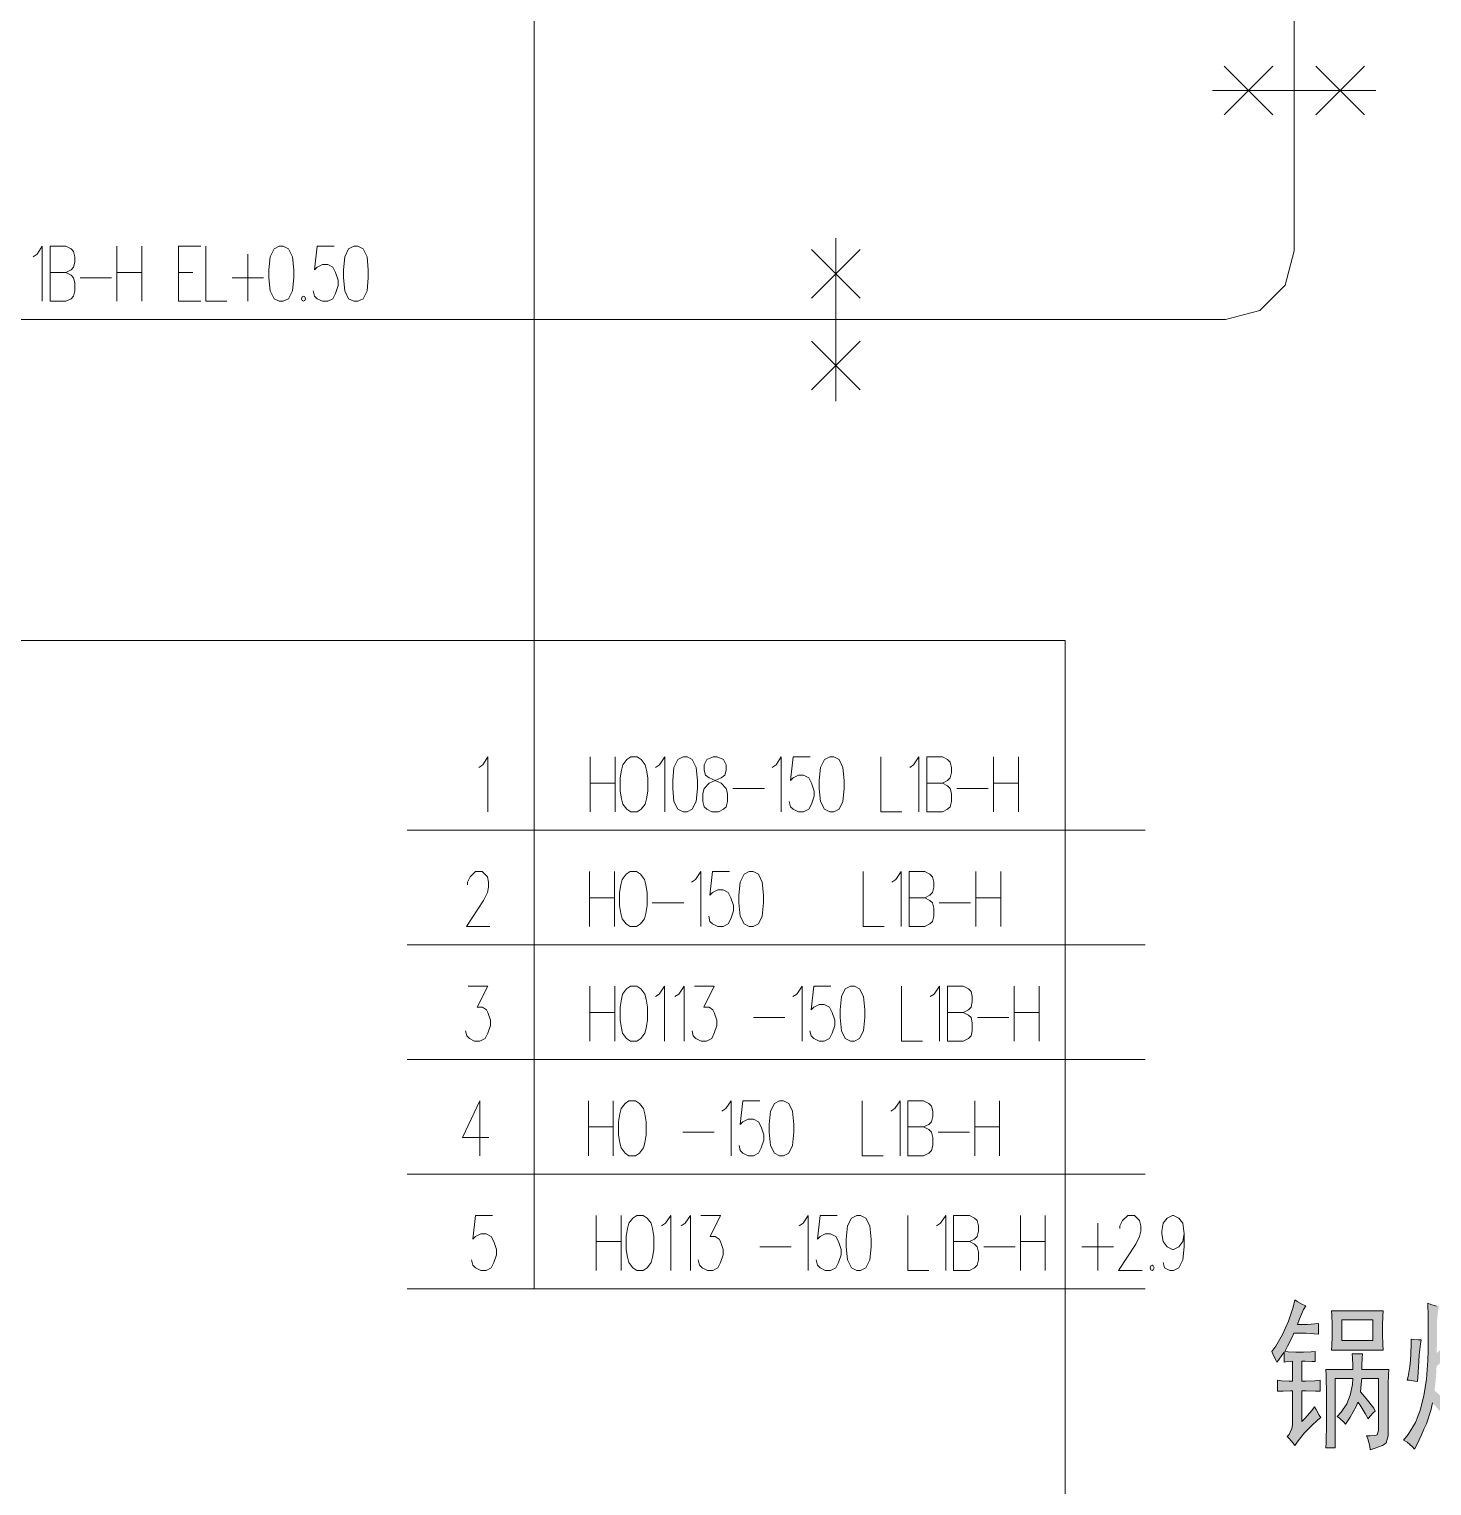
# Model space of a CAD drawing. Header units: millimetres. Extents: x 210 to 63265, y -7201 to 22496.
# Drawn here: x 30766 to 33826, y 6920 to 10098 of the extents above; entities that cross this region are included whole.
import ezdxf

# ---------------------------------------------------------------- set-up
doc = ezdxf.new("R2010")
doc.units = ezdxf.units.MM

msp = doc.modelspace()

# ---------------------------------------------------------------- hatches: boundary and pattern name
h = msp.add_hatch(color=0)
h.dxf.hatch_style = 2
h.paths.add_polyline_path([(33579.1, 7251.6), (33569.1, 7252.3), (33551.5, 7253.1), (33544.2, 7253.1), (33525.3, 7253.1), (33521.3, 7244.7), (33511.1, 7225), (33505, 7213.7), (33512.9, 7213), (33529.2, 7212.3), (33537.6, 7212.3), (33546, 7212.3), (33562.8, 7213), (33571.2, 7213.7), (33571.2, 7191.3), (33563.9, 7191.9), (33549.4, 7192.6), (33542.1, 7192.6), (33542.1, 7149.1), (33550.5, 7149.1), (33570.7, 7149.8), (33582.5, 7150.6), (33582.5, 7126.6), (33572.3, 7127.3), (33552.1, 7128), (33542.1, 7128), (33542.1, 7060.8), (33549.9, 7068.4), (33563.9, 7084.5), (33570.2, 7093), (33573.6, 7086.7), (33580.2, 7074.7), (33583.6, 7069.2), (33577.5, 7064.2), (33563.7, 7051.6), (33556, 7043.8), (33548.5, 7036.1), (33534.2, 7018.5), (33527.4, 7008.7), (33523.5, 7013.7), (33515.1, 7023.5), (33510.6, 7028.4), (33515.1, 7032.7), (33520.8, 7045.2), (33521.9, 7053.6), (33521.9, 7128), (33517.9, 7128), (33501.6, 7127.3), (33489.3, 7126.6), (33489.3, 7150.6), (33498.2, 7149.8), (33514.5, 7149.1), (33521.9, 7149.1), (33521.9, 7192.6), (33516.8, 7191.9), (33507.7, 7190.6), (33503.8, 7189.9), (33503.8, 7212.3), (33499.3, 7206), (33491.4, 7194.7), (33488, 7189.9), (33484.8, 7196.2), (33479.1, 7208.2), (33477, 7213.7), (33485.4, 7225), (33500.2, 7250.6), (33506.6, 7265), (33513.1, 7279.4), (33523.5, 7310), (33527.4, 7326.1), (33532.4, 7322.5), (33544.2, 7316.2), (33551, 7313.4), (33546, 7304.9), (33537.1, 7284.7), (33533.1, 7272.7), (33547.6, 7272.7), (33554.9, 7272.7), (33570.7, 7273.5), (33579.1, 7274.2)])
h = msp.add_hatch(color=0)
h.dxf.hatch_style = 2
h.paths.add_polyline_path([(33841.9, 7312.1), (33839.7, 7303.5), (33837.4, 7280.4), (33837.4, 7265.8), (33837.4, 7250.9), (33836.9, 7222.8), (33836.3, 7209.6), (33844.2, 7216.6), (33858.9, 7237.7), (33865.5, 7251.6), (33870, 7245.4), (33879.1, 7233.4), (33883.6, 7227.8), (33876.8, 7221.4), (33865.9, 7210.3), (33861.6, 7205.3), (33857.5, 7200.5), (33844.8, 7188.5), (33836.3, 7181.5), (33835.8, 7168.1), (33833.5, 7141.4), (33831.9, 7128), (33838.7, 7122.5), (33850.7, 7111.6), (33856, 7106.4), (33861.4, 7101), (33873.9, 7086.7), (33881.2, 7077.6), (33876.8, 7073.3), (33867.8, 7061.3), (33863.4, 7053.6), (33860, 7059.3), (33852.1, 7071.1), (33847.6, 7077.6), (33843.1, 7083.8), (33832.9, 7095.8), (33827.4, 7101.4), (33823.5, 7084.5), (33814.2, 7055.7), (33808.8, 7043.8), (33803.4, 7032), (33793.1, 7010.1), (33788, 7000.3), (33784.1, 7005.8), (33772.3, 7015.7), (33764.4, 7020), (33774.6, 7032.7), (33790, 7058.6), (33795.4, 7071.8), (33800.7, 7085.3), (33808.8, 7116.9), (33811.7, 7135.2), (33814.5, 7153.4), (33817.6, 7193.7), (33817.7, 7215.9), (33818.1, 7238), (33817.7, 7289.6), (33817.2, 7319.1), (33824, 7316.2), (33836.3, 7312.6)])
h = msp.add_hatch(color=0)
h.paths.add_polyline_path([(33607.2, 7216.6), (33607.7, 7225.7), (33608.3, 7246.8), (33608.3, 7258.6), (33608.3, 7271.3), (33607.7, 7293.1), (33607.2, 7302.3), (33719.5, 7302.3), (33719, 7291), (33718.5, 7269.9), (33718.5, 7260), (33718.5, 7250.2), (33719, 7228.6), (33719.5, 7216.6)])
h.paths.add_polyline_path([(33697, 7237.7), (33697, 7282.6), (33629.7, 7282.6), (33629.7, 7237.7)])
h = msp.add_hatch(color=0)
h.dxf.hatch_style = 2
h.paths.add_polyline_path([(33802.7, 7238.9), (33800.9, 7229.1), (33798.4, 7206), (33797.5, 7192.6), (33796.8, 7179.4), (33795.4, 7156.8), (33794.8, 7147.7), (33788.6, 7149.1), (33777.3, 7150.6), (33772.3, 7150.6), (33774.6, 7159), (33778, 7181.1), (33779.1, 7194.7), (33780.2, 7208.5), (33781.2, 7231.2), (33781.2, 7240.4), (33785.7, 7239.6), (33796.5, 7238.9)])
h = msp.add_hatch(color=0)
h.dxf.hatch_style = 2
h.paths.add_polyline_path([(33674.6, 7208.2), (33674.1, 7199.8), (33673.6, 7182.8), (33673.6, 7174.4), (33731.9, 7174.4), (33731.3, 7162.5), (33730.8, 7142.1), (33730.8, 7133.7), (33730.8, 7042.5), (33730.8, 7029.8), (33726.5, 7014.4), (33722.4, 7011.6), (33718.1, 7008.7), (33702.7, 7002.4), (33691.4, 6998.9), (33690.4, 7007.3), (33686.4, 7022.8), (33683.6, 7029.8), (33691.4, 7029.8), (33701.8, 7030.5), (33704.3, 7031.2), (33706.8, 7032), (33709.3, 7041.1), (33709.3, 7049.5), (33709.3, 7154.7), (33673.6, 7154.7), (33672.8, 7148.4), (33671.2, 7133.7), (33670.2, 7125.3), (33683, 7111.2), (33699.3, 7090.1), (33702.7, 7083.1), (33698.8, 7080.3), (33690.9, 7071.8), (33687, 7066.3), (33680.7, 7078.3), (33669.6, 7096.5), (33664.4, 7102.8), (33661, 7093.7), (33647.6, 7069.9), (33637.6, 7055), (33633.7, 7059.3), (33624.5, 7067.7), (33619.5, 7071.8), (33627.9, 7081), (33640.3, 7099.6), (33644.2, 7109.1), (33648.2, 7118.5), (33652.6, 7141.4), (33653.3, 7154.7), (33615.1, 7154.7), (33615.1, 7003.1), (33594.8, 7003.1), (33595.4, 7015), (33595.9, 7057.2), (33595.9, 7087.4), (33595.9, 7118.2), (33595.4, 7161.8), (33594.8, 7174.4), (33653.3, 7174.4), (33653.3, 7182.8), (33652.6, 7199.8), (33652.1, 7208.2)])

# ---------------------------------------------------------------- linework, layer by layer
at = {"color": 0, "lineweight": 0}
for points in [[(31868, 8368.8), (31868, 12255.1)], [(33525.8, 10179.8), (33525.8, 9613.9)], [(33478.9, 10017), (33372.8, 9910.9)], [(33478.9, 9910.9), (33372.8, 10017)], [(33572.8, 10017), (33678.9, 9910.9)], [(33572.8, 9910.9), (33678.9, 10017)], [(33347.8, 9963.8), (33703.8, 9963.8)], [(32526, 9286), (32526, 9642)], [(30774.8, 9601), (30783.4, 9606.8), (30794.6, 9623.9), (30794.6, 9503.9)], [(30811.8, 9503.9), (30811.8, 9623.9), (30846.1, 9623.9), (30857.6, 9618.2), (30863.3, 9612.5), (30866.2, 9601), (30866.2, 9589.6), (30863.3, 9578.1), (30857.6, 9572.6), (30846.1, 9566.9), (30811.8, 9566.9)], [(30957.6, 9503.9), (30957.6, 9623.9)], [(31011.8, 9623.9), (31011.8, 9503.9)], [(31091.8, 9503.9), (31091.8, 9623.9), (31140.4, 9623.9)], [(31151.9, 9623.9), (31151.9, 9503.9), (31197.5, 9503.9)], [(31243.3, 9606.8), (31243.3, 9503.9)], [(31431.8, 9623.9), (31394.6, 9623.9), (31388.9, 9572.6), (31394.6, 9578.1), (31406.1, 9583.9), (31417.5, 9583.9), (31429, 9578.1), (31434.7, 9566.9), (31440.4, 9549.7), (31440.4, 9538.2), (31434.7, 9521.1), (31429, 9509.6), (31417.5, 9503.9), (31406.1, 9503.9), (31394.6, 9509.6), (31388.9, 9515.3), (31386, 9526.8)], [(32472.8, 9510.9), (32578.9, 9617)], [(32578.9, 9510.9), (32472.8, 9617)], [(33375.9, 9464), (33450.8, 9484), (33505.8, 9539), (33525.8, 9613.9)], [(30846.1, 9566.9), (30857.6, 9561.1), (30863.3, 9555.4), (30866.2, 9544), (30866.2, 9526.8), (30863.3, 9515.3), (30857.6, 9509.6), (30846.1, 9503.9), (30811.8, 9503.9)], [(30957.6, 9566.9), (31011.8, 9566.9)], [(31091.8, 9566.9), (31123.3, 9566.9)], [(30877.6, 9555.4), (30946.1, 9555.4)], [(31208.9, 9555.4), (31277.5, 9555.4)], [(31091.8, 9503.9), (31140.4, 9503.9)], [(33375.9, 9464), (28726.3, 9464)], [(32472.8, 9417), (32578.9, 9310.9)], [(32578.9, 9417), (32472.8, 9310.9)], [(33026, 8764.5), (29026.3, 8764.5)], [(33026, 3773.9), (33026, 8764.5)], [(31868, 7350.4), (31868, 8600.1)], [(31747.1, 8487.4), (31755.6, 8493.2), (31767.1, 8510.1), (31767.1, 8390.3)], [(31990, 8390.3), (31990, 8510.1)], [(32044.2, 8510.1), (32044.2, 8390.3)], [(32132.7, 8487.4), (32141.3, 8493.2), (32152.8, 8510.1), (32152.8, 8390.3)], [(32387, 8487.4), (32395.5, 8493.2), (32407, 8510.1), (32407, 8390.3)], [(32469.8, 8510.1), (32432.8, 8510.1), (32427, 8458.8), (32432.8, 8464.5), (32444.2, 8470.3), (32455.6, 8470.3), (32467.1, 8464.5), (32472.6, 8453.1), (32478.4, 8435.9), (32478.4, 8424.5), (32472.6, 8407.3), (32467.1, 8396), (32455.6, 8390.3), (32444.2, 8390.3), (32432.8, 8396), (32427, 8401.7), (32424.2, 8413)], [(32624.2, 8510.1), (32624.2, 8390.3), (32669.8, 8390.3)], [(32687, 8487.4), (32695.5, 8493.2), (32707, 8510.1), (32707, 8390.3)], [(32724.2, 8390.3), (32724.2, 8510.1), (32758.3, 8510.1), (32769.8, 8504.4), (32775.5, 8498.7), (32778.4, 8487.4), (32778.4, 8476), (32775.5, 8464.5), (32769.8, 8458.8), (32758.3, 8453.1), (32724.2, 8453.1)], [(32869.8, 8390.3), (32869.8, 8510.1)], [(32924.2, 8510.1), (32924.2, 8390.3)], [(31990, 8453.1), (32044.2, 8453.1)], [(32758.3, 8453.1), (32769.8, 8447.4), (32775.5, 8441.6), (32778.4, 8430.2), (32778.4, 8413), (32775.5, 8401.7), (32769.8, 8396), (32758.3, 8390.3), (32724.2, 8390.3)], [(32869.8, 8453.1), (32924.2, 8453.1)], [(32301.3, 8441.6), (32370, 8441.6)], [(32789.8, 8441.6), (32858.3, 8441.6)], [(33200.7, 8350.2), (31591.1, 8350.2)], [(31722.7, 8231.6), (31722.7, 8237.3), (31728.4, 8248.8), (31739.9, 8260.2), (31754.2, 8260.2), (31765.7, 8248.8), (31768.5, 8237.3), (31768.5, 8225.9), (31765.7, 8214.6), (31757.1, 8197.4), (31719.9, 8140.2), (31771.4, 8140.2)], [(31988.4, 8140.2), (31988.4, 8260.2)], [(32042.8, 8260.2), (32042.8, 8140.2)], [(32211.3, 8237.3), (32219.9, 8243.1), (32231.3, 8260.2), (32231.3, 8140.2)], [(32294.1, 8260.2), (32257.1, 8260.2), (32251.4, 8208.9), (32257.1, 8214.6), (32268.3, 8220.2), (32279.8, 8220.2), (32291.2, 8214.6), (32297, 8203.2), (32302.7, 8186), (32302.7, 8174.5), (32297, 8157.4), (32291.2, 8145.9), (32279.8, 8140.2), (32268.3, 8140.2), (32257.1, 8145.9), (32251.4, 8151.6), (32248.5, 8163.1)], [(32585.5, 8260.2), (32585.5, 8140.2), (32631.3, 8140.2)], [(32648.3, 8237.3), (32656.9, 8243.1), (32668.4, 8260.2), (32668.4, 8140.2)], [(32685.5, 8140.2), (32685.5, 8260.2), (32719.9, 8260.2), (32731.3, 8254.5), (32736.9, 8248.8), (32739.7, 8237.3), (32739.7, 8225.9), (32736.9, 8214.6), (32731.3, 8208.9), (32719.9, 8203.2), (32685.5, 8203.2)], [(32831.1, 8140.2), (32831.1, 8260.2)], [(32885.5, 8260.2), (32885.5, 8140.2)], [(31988.4, 8203.2), (32042.8, 8203.2)], [(32719.9, 8203.2), (32731.3, 8197.4), (32736.9, 8191.7), (32739.7, 8180.3), (32739.7, 8163.1), (32736.9, 8151.6), (32731.3, 8145.9), (32719.9, 8140.2), (32685.5, 8140.2)], [(32831.1, 8203.2), (32885.5, 8203.2)], [(32125.6, 8191.7), (32194.1, 8191.7)], [(32751.2, 8191.7), (32819.9, 8191.7)], [(33200.7, 8100.3), (31591.1, 8100.3)], [(31723.6, 8010.3), (31766.6, 8010.3), (31743.7, 7964.5), (31755.1, 7964.5), (31763.7, 7958.8), (31766.6, 7953.1), (31772.3, 7935.9), (31772.3, 7924.6), (31766.6, 7907.5), (31760.8, 7896), (31749.4, 7890.3), (31737.9, 7890.3), (31726.5, 7896), (31720.8, 7901.7), (31717.9, 7913.2)], [(31989.3, 7890.3), (31989.3, 8010.3)], [(32043.7, 8010.3), (32043.7, 7890.3)], [(32132.2, 7987.4), (32140.8, 7993.1), (32152.2, 8010.3), (32152.2, 7890.3)], [(32175, 7987.4), (32183.6, 7993.1), (32195, 8010.3), (32195, 7890.3)], [(32217.9, 8010.3), (32260.7, 8010.3), (32237.9, 7964.5), (32249.4, 7964.5), (32257.8, 7958.8), (32260.7, 7953.1), (32266.4, 7935.9), (32266.4, 7924.6), (32260.7, 7907.5), (32255.1, 7896), (32243.7, 7890.3), (32232.2, 7890.3), (32220.8, 7896), (32215, 7901.7), (32212.2, 7913.2)], [(32432.2, 7987.4), (32440.8, 7993.1), (32452.1, 8010.3), (32452.1, 7890.3)], [(32515, 8010.3), (32477.8, 8010.3), (32472.1, 7958.8), (32477.8, 7964.5), (32489.3, 7970.2), (32500.7, 7970.2), (32512.2, 7964.5), (32517.9, 7953.1), (32523.6, 7935.9), (32523.6, 7924.6), (32517.9, 7907.5), (32512.2, 7896), (32500.7, 7890.3), (32489.3, 7890.3), (32477.8, 7896), (32472.1, 7901.7), (32469.2, 7913.2)], [(32669.2, 8010.3), (32669.2, 7890.3), (32715, 7890.3)], [(32732, 7987.4), (32740.6, 7993.1), (32752.1, 8010.3), (32752.1, 7890.3)], [(32769.2, 7890.3), (32769.2, 8010.3), (32803.6, 8010.3), (32815, 8004.6), (32820.8, 7998.9), (32823.6, 7987.4), (32823.6, 7976), (32820.8, 7964.5), (32815, 7958.8), (32803.6, 7953.1), (32769.2, 7953.1)], [(32915, 7890.3), (32915, 8010.3)], [(32969.3, 8010.3), (32969.3, 7890.3)], [(31989.3, 7953.1), (32043.7, 7953.1)], [(32803.6, 7953.1), (32815, 7947.3), (32820.8, 7941.6), (32823.6, 7930.4), (32823.6, 7913.2), (32820.8, 7901.7), (32815, 7896), (32803.6, 7890.3), (32769.2, 7890.3)], [(32915, 7953.1), (32969.3, 7953.1)], [(32346.5, 7941.6), (32415, 7941.6)], [(32834.9, 7941.6), (32903.6, 7941.6)], [(33200.7, 7850.2), (31591.1, 7850.2)], [(31749, 7640.4), (31749, 7760.2), (31711.8, 7680.3), (31768.9, 7680.3)], [(31986.1, 7640.4), (31986.1, 7760.2)], [(32040.4, 7760.2), (32040.4, 7640.4)], [(32277.5, 7737.5), (32286.1, 7743.1), (32297.5, 7760.2), (32297.5, 7640.4)], [(32360.3, 7760.2), (32323.3, 7760.2), (32317.5, 7708.9), (32323.3, 7714.6), (32334.5, 7720.3), (32346, 7720.3), (32357.4, 7714.6), (32363.2, 7703.2), (32368.9, 7686), (32368.9, 7674.5), (32363.2, 7657.4), (32357.4, 7646.1), (32346, 7640.4), (32334.5, 7640.4), (32323.3, 7646.1), (32317.5, 7651.6), (32314.7, 7663.1)], [(32583.2, 7760.2), (32583.2, 7640.4), (32628.8, 7640.4)], [(32646, 7737.5), (32654.6, 7743.1), (32666, 7760.2), (32666, 7640.4)], [(32683.2, 7640.4), (32683.2, 7760.2), (32717.4, 7760.2), (32728.8, 7754.5), (32734.5, 7748.8), (32737.4, 7737.5), (32737.4, 7726.1), (32734.5, 7714.6), (32728.8, 7708.9), (32717.4, 7703.2), (32683.2, 7703.2)], [(32828.8, 7640.4), (32828.8, 7760.2)], [(32883.2, 7760.2), (32883.2, 7640.4)], [(31986.1, 7703.2), (32040.4, 7703.2)], [(32191.8, 7691.7), (32260.3, 7691.7)], [(32717.4, 7703.2), (32728.8, 7697.4), (32734.5, 7691.7), (32737.4, 7680.3), (32737.4, 7663.1), (32734.5, 7651.6), (32728.8, 7646.1), (32717.4, 7640.4), (32683.2, 7640.4)], [(32748.9, 7691.7), (32817.4, 7691.7)], [(32828.8, 7703.2), (32883.2, 7703.2)], [(33200.7, 7600.3), (31591.1, 7600.3)], [(31777.3, 7510.3), (31740.1, 7510.3), (31734.4, 7458.8), (31740.1, 7464.5), (31751.5, 7470.2), (31763, 7470.2), (31774.4, 7464.5), (31780.1, 7453.2), (31785.9, 7436.1), (31785.9, 7424.6), (31780.1, 7407.4), (31774.4, 7396), (31763, 7390.3), (31751.5, 7390.3), (31740.1, 7396), (31734.4, 7401.7), (31731.5, 7413.2)], [(32003, 7390.3), (32003, 7510.3)], [(32057.3, 7510.3), (32057.3, 7390.3)], [(32145.8, 7487.4), (32154.4, 7493.1), (32165.8, 7510.3), (32165.8, 7390.3)], [(32188.7, 7487.4), (32197.1, 7493.1), (32208.6, 7510.3), (32208.6, 7390.3)], [(32231.5, 7510.3), (32274.4, 7510.3), (32251.5, 7464.5), (32263, 7464.5), (32271.6, 7458.8), (32274.4, 7453.2), (32280.2, 7436.1), (32280.2, 7424.6), (32274.4, 7407.4), (32268.7, 7396), (32257.3, 7390.3), (32245.8, 7390.3), (32234.4, 7396), (32228.6, 7401.7), (32225.8, 7413.2)], [(32445.8, 7487.4), (32454.4, 7493.1), (32465.8, 7510.3), (32465.8, 7390.3)], [(32528.6, 7510.3), (32491.4, 7510.3), (32485.7, 7458.8), (32491.4, 7464.5), (32502.9, 7470.2), (32514.3, 7470.2), (32525.8, 7464.5), (32531.5, 7453.2), (32537.2, 7436.1), (32537.2, 7424.6), (32531.5, 7407.4), (32525.8, 7396), (32514.3, 7390.3), (32502.9, 7390.3), (32491.4, 7396), (32485.7, 7401.7), (32482.8, 7413.2)], [(32682.8, 7510.3), (32682.8, 7390.3), (32728.6, 7390.3)], [(32745.8, 7487.4), (32754.4, 7493.1), (32765.7, 7510.3), (32765.7, 7390.3)], [(32782.8, 7390.3), (32782.8, 7510.3), (32817.2, 7510.3), (32828.6, 7504.6), (32834.4, 7498.9), (32837.2, 7487.4), (32837.2, 7476), (32834.4, 7464.5), (32828.6, 7458.8), (32817.2, 7453.2), (32782.8, 7453.2)], [(32928.6, 7390.3), (32928.6, 7510.3)], [(32982.8, 7510.3), (32982.8, 7390.3)], [(33145.6, 7481.7), (33145.6, 7487.4), (33151.4, 7498.9), (33162.8, 7510.3), (33177.1, 7510.3), (33188.6, 7498.9), (33191.4, 7487.4), (33191.4, 7476), (33188.6, 7464.5), (33180, 7447.5), (33142.8, 7390.3), (33194.3, 7390.3)], [(33239.9, 7407.4), (33242.8, 7396), (33254.2, 7390.3), (33262.8, 7390.3), (33274.3, 7396), (33282.9, 7413.2), (33285.7, 7441.8), (33285.7, 7470.2), (33282.9, 7493.1), (33274.3, 7504.6), (33262.8, 7510.3), (33260, 7510.3), (33248.5, 7504.6), (33239.9, 7493.1), (33237.1, 7476), (33237.1, 7470.2), (33239.9, 7453.2), (33248.5, 7441.8), (33260, 7436.1), (33262.8, 7436.1), (33274.3, 7441.8), (33282.9, 7453.2), (33285.7, 7470.2)], [(33097.2, 7493.1), (33097.2, 7390.3)], [(32003, 7453.2), (32057.3, 7453.2)], [(32360.1, 7441.8), (32428.6, 7441.8)], [(32817.2, 7453.2), (32828.6, 7447.5), (32834.4, 7441.8), (32837.2, 7430.3), (32837.2, 7413.2), (32834.4, 7401.7), (32828.6, 7396), (32817.2, 7390.3), (32782.8, 7390.3)], [(32848.7, 7441.8), (32917.2, 7441.8)], [(32928.6, 7453.2), (32982.8, 7453.2)], [(33062.8, 7441.8), (33131.5, 7441.8)], [(33200.7, 7350.4), (31591.1, 7350.4)], [(33827.4, 7101.4), (33823.5, 7084.5), (33814.2, 7055.7), (33808.8, 7043.8), (33803.4, 7032), (33793.1, 7010.1), (33788, 7000.3), (33784.1, 7005.8), (33772.3, 7015.7), (33764.4, 7020), (33774.6, 7032.7), (33790, 7058.6), (33795.4, 7071.8), (33800.7, 7085.3), (33808.8, 7116.9), (33811.7, 7135.2), (33814.5, 7153.4), (33817.6, 7193.7), (33817.7, 7215.9), (33818.1, 7238), (33817.7, 7289.6), (33817.2, 7319.1), (33824, 7316.2), (33836.3, 7312.6)]]:
    msp.add_lwpolyline(points, dxfattribs=at)
for points in [[(31288.9, 9555.4), (31288.9, 9572.6), (31291.8, 9601), (31300.4, 9618.2), (31311.8, 9623.9), (31320.4, 9623.9), (31331.8, 9618.2), (31340.4, 9601), (31343.3, 9572.6), (31343.3, 9555.4), (31340.4, 9526.8), (31331.8, 9509.6), (31320.4, 9503.9), (31311.8, 9503.9), (31300.4, 9509.6), (31291.8, 9526.8)], [(31451.7, 9555.4), (31451.7, 9572.6), (31454.6, 9601), (31463.1, 9618.2), (31474.6, 9623.9), (31483.2, 9623.9), (31494.6, 9618.2), (31503.2, 9601), (31506.1, 9572.6), (31506.1, 9555.4), (31503.2, 9526.8), (31494.6, 9509.6), (31483.2, 9503.9), (31474.6, 9503.9), (31463.1, 9509.6), (31454.6, 9526.8)], [(31360.3, 9509.6), (31362.1, 9505.5), (31364.6, 9503.9), (31367.3, 9505.5), (31368.9, 9509.6), (31367.3, 9513.9), (31364.6, 9515.5), (31362.1, 9513.9)], [(32055.6, 8435.9), (32055.6, 8464.5), (32058.5, 8481.7), (32061.4, 8493.2), (32070, 8504.4), (32078.5, 8510.1), (32092.7, 8510.1), (32101.3, 8504.4), (32109.8, 8493.2), (32112.7, 8481.7), (32115.6, 8464.5), (32115.6, 8435.9), (32112.7, 8418.7), (32109.8, 8407.3), (32101.3, 8396), (32092.7, 8390.3), (32078.5, 8390.3), (32070, 8396), (32061.4, 8407.3), (32058.5, 8418.7)], [(32170, 8441.6), (32170, 8458.8), (32172.8, 8487.4), (32181.4, 8504.4), (32192.7, 8510.1), (32201.3, 8510.1), (32212.7, 8504.4), (32221.3, 8487.4), (32224.2, 8458.8), (32224.2, 8441.6), (32221.3, 8413), (32212.7, 8396), (32201.3, 8390.3), (32192.7, 8390.3), (32181.4, 8396), (32172.8, 8413)], [(32235.6, 8413), (32238.5, 8401.7), (32244.2, 8396), (32255.6, 8390.3), (32270, 8390.3), (32281.2, 8396), (32287, 8401.7), (32289.8, 8413), (32289.8, 8430.2), (32287, 8441.6), (32275.7, 8453.1), (32249.9, 8464.5), (32241.3, 8470.3), (32238.5, 8481.7), (32238.5, 8493.2), (32244.2, 8504.4), (32258.5, 8510.1), (32267.1, 8510.1), (32281.2, 8504.4), (32287, 8493.2), (32287, 8481.7), (32284.1, 8470.3), (32275.7, 8464.5), (32249.9, 8453.1), (32238.5, 8441.6), (32235.6, 8430.2)], [(32489.8, 8441.6), (32489.8, 8458.8), (32492.7, 8487.4), (32501.3, 8504.4), (32512.7, 8510.1), (32521.3, 8510.1), (32532.8, 8504.4), (32541.3, 8487.4), (32544.2, 8458.8), (32544.2, 8441.6), (32541.3, 8413), (32532.8, 8396), (32521.3, 8390.3), (32512.7, 8390.3), (32501.3, 8396), (32492.7, 8413)], [(32054.2, 8186), (32054.2, 8214.6), (32057.1, 8231.6), (32059.9, 8243.1), (32068.5, 8254.5), (32076.9, 8260.2), (32091.2, 8260.2), (32099.8, 8254.5), (32108.4, 8243.1), (32111.3, 8231.6), (32114.1, 8214.6), (32114.1, 8186), (32111.3, 8168.8), (32108.4, 8157.4), (32099.8, 8145.9), (32091.2, 8140.2), (32076.9, 8140.2), (32068.5, 8145.9), (32059.9, 8157.4), (32057.1, 8168.8)], [(32314.1, 8191.7), (32314.1, 8208.9), (32317, 8237.3), (32325.6, 8254.5), (32337, 8260.2), (32345.6, 8260.2), (32356.9, 8254.5), (32365.5, 8237.3), (32368.3, 8208.9), (32368.3, 8191.7), (32365.5, 8163.1), (32356.9, 8145.9), (32345.6, 8140.2), (32337, 8140.2), (32325.6, 8145.9), (32317, 8163.1)], [(32055.1, 7935.9), (32055.1, 7964.5), (32058, 7981.7), (32060.8, 7993.1), (32069.2, 8004.6), (32077.8, 8010.3), (32092.1, 8010.3), (32100.7, 8004.6), (32109.3, 7993.1), (32112.2, 7981.7), (32115, 7964.5), (32115, 7935.9), (32112.2, 7918.9), (32109.3, 7907.5), (32100.7, 7896), (32092.1, 7890.3), (32077.8, 7890.3), (32069.2, 7896), (32060.8, 7907.5), (32058, 7918.9)], [(32535.1, 7941.6), (32535.1, 7958.8), (32537.9, 7987.4), (32546.3, 8004.6), (32557.8, 8010.3), (32566.4, 8010.3), (32577.8, 8004.6), (32586.4, 7987.4), (32589.3, 7958.8), (32589.3, 7941.6), (32586.4, 7913.2), (32577.8, 7896), (32566.4, 7890.3), (32557.8, 7890.3), (32546.3, 7896), (32537.9, 7913.2)], [(32051.7, 7686), (32051.7, 7714.6), (32054.6, 7731.8), (32057.4, 7743.1), (32066, 7754.5), (32074.6, 7760.2), (32088.9, 7760.2), (32097.5, 7754.5), (32106.1, 7743.1), (32109, 7731.8), (32111.8, 7714.6), (32111.8, 7686), (32109, 7668.8), (32106.1, 7657.4), (32097.5, 7646.1), (32088.9, 7640.4), (32074.6, 7640.4), (32066, 7646.1), (32057.4, 7657.4), (32054.6, 7668.8)], [(32380.3, 7691.7), (32380.3, 7708.9), (32383.2, 7737.5), (32391.8, 7754.5), (32403.2, 7760.2), (32411.8, 7760.2), (32423.3, 7754.5), (32431.7, 7737.5), (32434.5, 7708.9), (32434.5, 7691.7), (32431.7, 7663.1), (32423.3, 7646.1), (32411.8, 7640.4), (32403.2, 7640.4), (32391.8, 7646.1), (32383.2, 7663.1)], [(32068.7, 7436.1), (32068.7, 7464.5), (32071.6, 7481.7), (32074.4, 7493.1), (32083, 7504.6), (32091.6, 7510.3), (32105.7, 7510.3), (32114.3, 7504.6), (32122.9, 7493.1), (32125.8, 7481.7), (32128.6, 7464.5), (32128.6, 7436.1), (32125.8, 7418.9), (32122.9, 7407.4), (32114.3, 7396), (32105.7, 7390.3), (32091.6, 7390.3), (32083, 7396), (32074.4, 7407.4), (32071.6, 7418.9)], [(32548.7, 7441.8), (32548.7, 7458.8), (32551.5, 7487.4), (32560.1, 7504.6), (32571.6, 7510.3), (32580, 7510.3), (32591.4, 7504.6), (32600, 7487.4), (32602.9, 7458.8), (32602.9, 7441.8), (32600, 7413.2), (32591.4, 7396), (32580, 7390.3), (32571.6, 7390.3), (32560.1, 7396), (32551.5, 7413.2)], [(33211.5, 7396), (33213.1, 7391.9), (33215.8, 7390.3), (33218.3, 7391.9), (33220.1, 7396), (33218.3, 7400.3), (33215.8, 7401.9), (33213.1, 7400.3)], [(33579.1, 7251.6), (33569.1, 7252.3), (33551.5, 7253.1), (33544.2, 7253.1), (33525.3, 7253.1), (33521.3, 7244.7), (33511.1, 7225), (33505, 7213.7), (33512.9, 7213), (33529.2, 7212.3), (33537.6, 7212.3), (33546, 7212.3), (33562.8, 7213), (33571.2, 7213.7), (33571.2, 7191.3), (33563.9, 7191.9), (33549.4, 7192.6), (33542.1, 7192.6), (33542.1, 7149.1), (33550.5, 7149.1), (33570.7, 7149.8), (33582.5, 7150.6), (33582.5, 7126.6), (33572.3, 7127.3), (33552.1, 7128), (33542.1, 7128), (33542.1, 7060.8), (33549.9, 7068.4), (33563.9, 7084.5), (33570.2, 7093), (33573.6, 7086.7), (33580.2, 7074.7), (33583.6, 7069.2), (33577.5, 7064.2), (33563.7, 7051.6), (33556, 7043.8), (33548.5, 7036.1), (33534.2, 7018.5), (33527.4, 7008.7), (33523.5, 7013.7), (33515.1, 7023.5), (33510.6, 7028.4), (33515.1, 7032.7), (33520.8, 7045.2), (33521.9, 7053.6), (33521.9, 7128), (33517.9, 7128), (33501.6, 7127.3), (33489.3, 7126.6), (33489.3, 7150.6), (33498.2, 7149.8), (33514.5, 7149.1), (33521.9, 7149.1), (33521.9, 7192.6), (33516.8, 7191.9), (33507.7, 7190.6), (33503.8, 7189.9), (33503.8, 7212.3), (33499.3, 7206), (33491.4, 7194.7), (33488, 7189.9), (33484.8, 7196.2), (33479.1, 7208.2), (33477, 7213.7), (33485.4, 7225), (33500.2, 7250.6), (33506.6, 7265), (33513.1, 7279.4), (33523.5, 7310), (33527.4, 7326.1), (33532.4, 7322.5), (33544.2, 7316.2), (33551, 7313.4), (33546, 7304.9), (33537.1, 7284.7), (33533.1, 7272.7), (33547.6, 7272.7), (33554.9, 7272.7), (33570.7, 7273.5), (33579.1, 7274.2)], [(33607.2, 7216.6), (33607.7, 7225.7), (33608.3, 7246.8), (33608.3, 7258.6), (33608.3, 7271.3), (33607.7, 7293.1), (33607.2, 7302.3), (33719.5, 7302.3), (33719, 7291), (33718.5, 7269.9), (33718.5, 7260), (33718.5, 7250.2), (33719, 7228.6), (33719.5, 7216.6)], [(33697, 7237.7), (33697, 7282.6), (33629.7, 7282.6), (33629.7, 7237.7)], [(33802.7, 7238.9), (33800.9, 7229.1), (33798.4, 7206), (33797.5, 7192.6), (33796.8, 7179.4), (33795.4, 7156.8), (33794.8, 7147.7), (33788.6, 7149.1), (33777.3, 7150.6), (33772.3, 7150.6), (33774.6, 7159), (33778, 7181.1), (33779.1, 7194.7), (33780.2, 7208.5), (33781.2, 7231.2), (33781.2, 7240.4), (33785.7, 7239.6), (33796.5, 7238.9)], [(33674.6, 7208.2), (33674.1, 7199.8), (33673.6, 7182.8), (33673.6, 7174.4), (33731.9, 7174.4), (33731.3, 7162.5), (33730.8, 7142.1), (33730.8, 7133.7), (33730.8, 7042.5), (33730.8, 7029.8), (33726.5, 7014.4), (33722.4, 7011.6), (33718.1, 7008.7), (33702.7, 7002.4), (33691.4, 6998.9), (33690.4, 7007.3), (33686.4, 7022.8), (33683.6, 7029.8), (33691.4, 7029.8), (33701.8, 7030.5), (33704.3, 7031.2), (33706.8, 7032), (33709.3, 7041.1), (33709.3, 7049.5), (33709.3, 7154.7), (33673.6, 7154.7), (33672.8, 7148.4), (33671.2, 7133.7), (33670.2, 7125.3), (33683, 7111.2), (33699.3, 7090.1), (33702.7, 7083.1), (33698.8, 7080.3), (33690.9, 7071.8), (33687, 7066.3), (33680.7, 7078.3), (33669.6, 7096.5), (33664.4, 7102.8), (33661, 7093.7), (33647.6, 7069.9), (33637.6, 7055), (33633.7, 7059.3), (33624.5, 7067.7), (33619.5, 7071.8), (33627.9, 7081), (33640.3, 7099.6), (33644.2, 7109.1), (33648.2, 7118.5), (33652.6, 7141.4), (33653.3, 7154.7), (33615.1, 7154.7), (33615.1, 7003.1), (33594.8, 7003.1), (33595.4, 7015), (33595.9, 7057.2), (33595.9, 7087.4), (33595.9, 7118.2), (33595.4, 7161.8), (33594.8, 7174.4), (33653.3, 7174.4), (33653.3, 7182.8), (33652.6, 7199.8), (33652.1, 7208.2)]]:
    msp.add_lwpolyline(points, close=True, dxfattribs=at)

doc.saveas('drawing.dxf')
